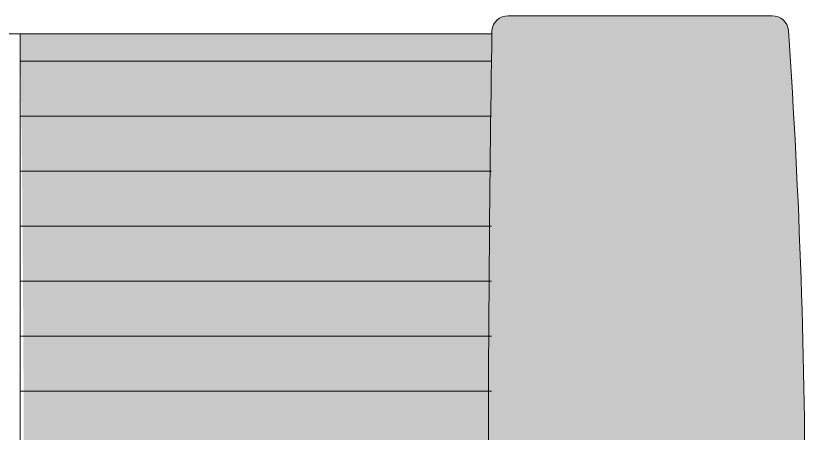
# Model space of a CAD drawing. Header units: millimetres. Extents: x -16811 to 32579, y 147992 to 176118.
# Drawn here: x -1309 to 126, y 169101 to 169860 of the extents above; entities that cross this region are included whole.
import ezdxf

# ---------------------------------------------------------------- set-up
doc = ezdxf.new("R2010")
doc.units = ezdxf.units.MM
doc.header["$MEASUREMENT"] = 0
doc.layers.add('Furniture[2345]', color=7, linetype='Continuous', lineweight=20)
doc.layers.add('Hatching[2345]', color=7, linetype='Continuous')
doc.linetypes.add('FENCELINE1', pattern='A,0.25,-0.1,[133,ltypeshp.shx,S=0.1,R=0,X=-0.1,Y=0],-0.1,1', length=1.45)

msp = doc.modelspace()

# ---------------------------------------------------------------- hatches: boundary and pattern name
at = {"layer": 'Hatching[2345]'}
h = msp.add_hatch(color=254, dxfattribs=at)
h.set_gradient(color1=(188, 218, 240), color2=(188, 218, 240), centered=1, one_color=1, tint=0.84, name='SPHERICAL')
h.paths.add_polyline_path([(95.8, 169833, 0.381867), (66, 169859.7), (-413.8, 169859.7, 0.381867), (-443.6, 169833, 0.007425), (-443.7, 168028.9, 0.407012), (-413.7, 167999.7), (66, 167999.7, 0.381867), (95.8, 168026.3, 0.033624)])
h = msp.add_hatch(color=7, dxfattribs=at)
h.set_gradient(color1=(255, 255, 255), one_color=1, tint=1)
h.paths.add_polyline_path([(-443.5, 168077.7), (-1300.7, 168077.7, -0.000196), (-1301.4, 168030, -0.024285), (-1301.6, 168027.1), (-443.5, 168027.1)])
h.paths.add_polyline_path([(-443.5, 169827.1), (-1301.4, 169827.1, -0.000203), (-1300.7, 169777.7), (-443.5, 169777.7)])
h.paths.add_polyline_path([(-443.5, 169777.7), (-1300.7, 169777.7, -0.000412), (-1299.4, 169677.7), (-443.5, 169677.7)])
h.paths.add_polyline_path([(-443.5, 169677.7), (-1299.4, 169677.7, -0.000412), (-1298.2, 169577.7), (-443.5, 169577.7)])
h.paths.add_polyline_path([(-443.5, 169577.7), (-1298.2, 169577.7, -0.000412), (-1297.3, 169477.7), (-443.5, 169477.7)])
h.paths.add_polyline_path([(-443.5, 169477.7), (-1297.3, 169477.7, -0.000412), (-1296.4, 169377.7), (-443.5, 169377.7)])
h.paths.add_polyline_path([(-443.5, 169377.7), (-1296.4, 169377.7, -0.000412), (-1295.8, 169277.7), (-443.5, 169277.7)])
h.paths.add_polyline_path([(-443.5, 169277.7), (-1295.8, 169277.7, -0.000412), (-1295.3, 169177.7), (-443.5, 169177.7)])
h.paths.add_polyline_path([(-443.5, 169177.7), (-1295.3, 169177.7, -0.000412), (-1295, 169077.7), (-443.5, 169077.7)])
h.paths.add_polyline_path([(-443.5, 169077.7), (-1295, 169077.7, -0.000412), (-1294.8, 168977.7), (-443.5, 168977.7)])
h.paths.add_polyline_path([(-443.5, 168977.7), (-1294.8, 168977.7, -0.000412), (-1294.8, 168877.7), (-443.5, 168877.7)])
h.paths.add_polyline_path([(-443.5, 168877.7), (-1294.8, 168877.7, -0.000412), (-1295, 168777.7), (-443.5, 168777.7)])
h.paths.add_polyline_path([(-443.5, 168777.7), (-1295, 168777.7, -0.000412), (-1295.3, 168677.7), (-443.5, 168677.7)])
h.paths.add_polyline_path([(-443.5, 168677.7), (-1295.3, 168677.7, -0.000412), (-1295.8, 168577.7), (-443.5, 168577.7)])
h.paths.add_polyline_path([(-443.5, 168577.7), (-1295.8, 168577.7, -0.000412), (-1296.5, 168477.7), (-443.5, 168477.7)])
h.paths.add_polyline_path([(-443.5, 168477.7), (-1296.5, 168477.7, -0.000412), (-1297.3, 168377.7), (-443.5, 168377.7)])
h.paths.add_polyline_path([(-443.5, 168377.7), (-1297.3, 168377.7, -0.000412), (-1298.3, 168277.7), (-443.5, 168277.7)])
h.paths.add_polyline_path([(-443.5, 168277.7), (-1298.3, 168277.7, -0.000412), (-1299.4, 168177.7), (-443.5, 168177.7)])
h.paths.add_polyline_path([(-443.5, 168177.7), (-1299.4, 168177.7, -0.000412), (-1300.7, 168077.7), (-443.5, 168077.7)])

# ---------------------------------------------------------------- linework, layer by layer
at = {"layer": 'Furniture[2345]'}
for p, q in [((-413.8, 169859.7), (66, 169859.7)), ((-1973.8, 169826.7), (-443.7, 169826.7))]:
    msp.add_line(p, q, dxfattribs=at)
at = {"layer": 'Furniture[2345]', "color": 150}
msp.add_line((-1301.6, 168027.1), (-1301.6, 169827.1), dxfattribs=at)
at = {"layer": 'Furniture[2345]', "color": 150, "linetype": 'FENCELINE1', "ltscale": 100}
for p, q in [((-1301.6, 169777.3), (-444.6, 169777.3)), ((-1301.6, 169677.3), (-444.6, 169677.3)), ((-1301.6, 169577.3), (-444.6, 169577.3)), ((-1301.6, 169477.3), (-444.6, 169477.3)), ((-1301.6, 169377.3), (-444.6, 169377.3)), ((-1301.6, 169277.3), (-444.6, 169277.3)), ((-1301.6, 169177.3), (-444.6, 169177.3))]:
    msp.add_line(p, q, dxfattribs=at)
at = {"layer": 'Furniture[2345]'}
for centre, radius, start, end in [((-413.8, 169829.7), 30, 90, 173.6008), ((66, 169829.7), 30, 6.3992, 90), ((60297.3, 168928.8), 60747.6, 179.147139, 180.848772), ((-13322.1, 168929.7), 13448.3, 356.14845, 3.85155)]:
    msp.add_arc(centre, radius, start, end, dxfattribs=at)

doc.saveas('drawing.dxf')
